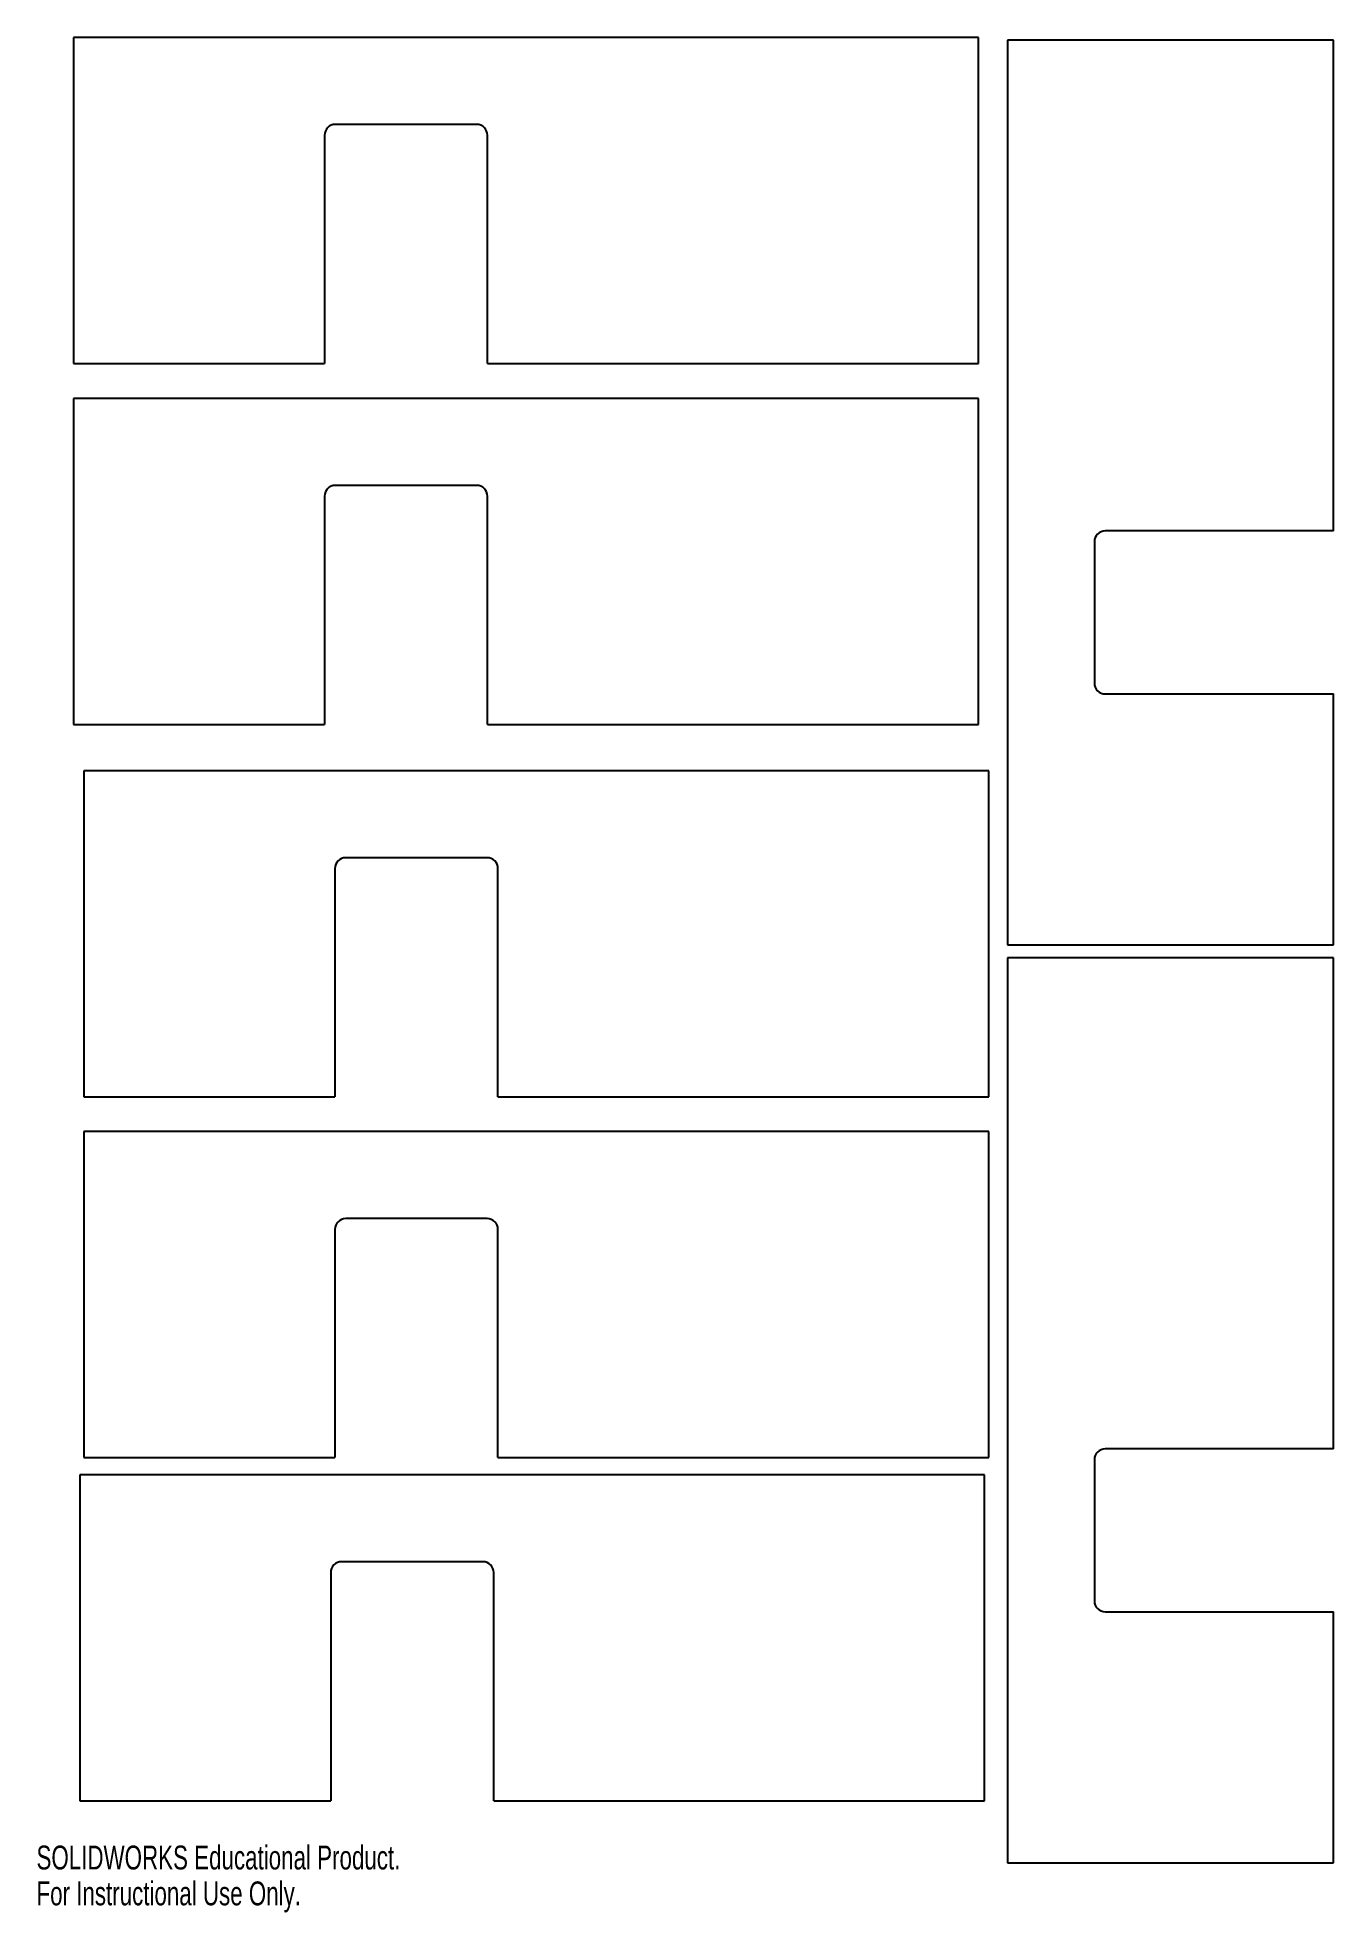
# Model space of a CAD drawing. Header units: millimetres. Extents: x 0 to 119, y 0 to 173.
import ezdxf

# ---------------------------------------------------------------- set-up
doc = ezdxf.new("R2010")
doc.units = ezdxf.units.MM
doc.styles.add('SLDTEXTSTYLE0', font='TXT', dxfattribs={"width": 0.7})

msp = doc.modelspace()

# ---------------------------------------------------------------- linework, layer by layer
at = {"color": 7, "linetype": 'Continuous', "lineweight": 25}
for p, q in [((3.41, 172.55), (3.41, 142.55)), ((86.69, 172.55), (3.41, 172.55)), ((86.69, 142.55), (86.69, 172.55)), ((89.37, 172.31), (89.37, 89.03)), ((119.37, 172.31), (89.37, 172.31)), ((119.37, 127.13), (119.37, 172.31)), ((40.51, 164.55), (27.51, 164.55)), ((26.51, 163.55), (26.51, 142.55)), ((41.51, 142.55), (41.51, 163.55)), ((3.41, 142.55), (26.51, 142.55)), ((41.51, 142.55), (86.69, 142.55)), ((3.41, 139.33), (3.41, 109.33)), ((86.69, 139.33), (3.41, 139.33)), ((86.69, 109.33), (86.69, 139.33)), ((40.51, 131.33), (27.51, 131.33)), ((26.51, 130.33), (26.51, 109.33)), ((41.51, 109.33), (41.51, 130.33)), ((97.37, 126.13), (97.37, 113.13)), ((119.37, 127.13), (98.37, 127.13)), ((98.37, 112.13), (119.37, 112.13)), ((119.37, 89.03), (119.37, 112.13)), ((3.41, 109.33), (26.51, 109.33)), ((41.51, 109.33), (86.69, 109.33)), ((4.37, 105.06), (4.37, 75.06)), ((87.65, 105.06), (4.37, 105.06)), ((87.65, 75.06), (87.65, 105.06)), ((41.47, 97.06), (28.47, 97.06)), ((27.47, 96.06), (27.47, 75.06)), ((42.47, 75.06), (42.47, 96.06)), ((89.37, 89.03), (119.37, 89.03)), ((89.37, 87.83), (89.37, 4.55)), ((119.37, 87.83), (89.37, 87.83)), ((119.37, 42.65), (119.37, 87.83)), ((4.37, 75.06), (27.47, 75.06)), ((42.47, 75.06), (87.65, 75.06)), ((4.37, 71.85), (4.37, 41.85)), ((87.65, 71.85), (4.37, 71.85)), ((87.65, 41.85), (87.65, 71.85)), ((27.47, 62.85), (27.47, 41.85)), ((41.47, 63.85), (28.47, 63.85)), ((42.47, 41.85), (42.47, 62.85)), ((4.37, 41.85), (27.47, 41.85)), ((42.47, 41.85), (87.65, 41.85)), ((97.37, 41.65), (97.37, 28.65)), ((119.37, 42.65), (98.37, 42.65)), ((3.98, 40.26), (3.98, 10.26)), ((87.26, 40.26), (3.98, 40.26)), ((87.26, 10.26), (87.26, 40.26)), ((27.08, 31.26), (27.08, 10.26)), ((41.08, 32.26), (28.08, 32.26)), ((42.08, 10.26), (42.08, 31.26)), ((98.37, 27.65), (119.37, 27.65)), ((119.37, 4.55), (119.37, 27.65)), ((3.98, 10.26), (27.08, 10.26)), ((42.08, 10.26), (87.26, 10.26)), ((89.37, 4.55), (119.37, 4.55))]:
    msp.add_line(p, q, dxfattribs=at)
for centre, start, end in [((27.51, 163.55), 90, 180), ((40.51, 163.55), 0, 90), ((27.51, 130.33), 90, 180), ((40.51, 130.33), 0, 90), ((98.37, 126.13), 90, 180), ((98.37, 113.13), 180, 270), ((28.47, 96.06), 90, 180), ((41.47, 96.06), 0, 90), ((28.47, 62.85), 90, 180), ((41.47, 62.85), 0, 90), ((98.37, 41.65), 90, 180), ((28.08, 31.26), 90, 180), ((41.08, 31.26), 0, 90), ((98.37, 28.65), 180, 270)]:
    msp.add_arc(centre, 1, start, end, dxfattribs=at)

# ---------------------------------------------------------------- texts
at = {"color": 7, "linetype": 'Continuous', "char_height": 2.1971, "attachment_point": 1, "style": 'SLDTEXTSTYLE0'}
for s, insert in [('SOLIDWORKS Educational Product.', (0, 6.13)), ('For Instructional Use Only.', (0, 2.83))]:
    msp.add_mtext(s, dxfattribs=dict(at, insert=insert))

doc.saveas('drawing.dxf')
